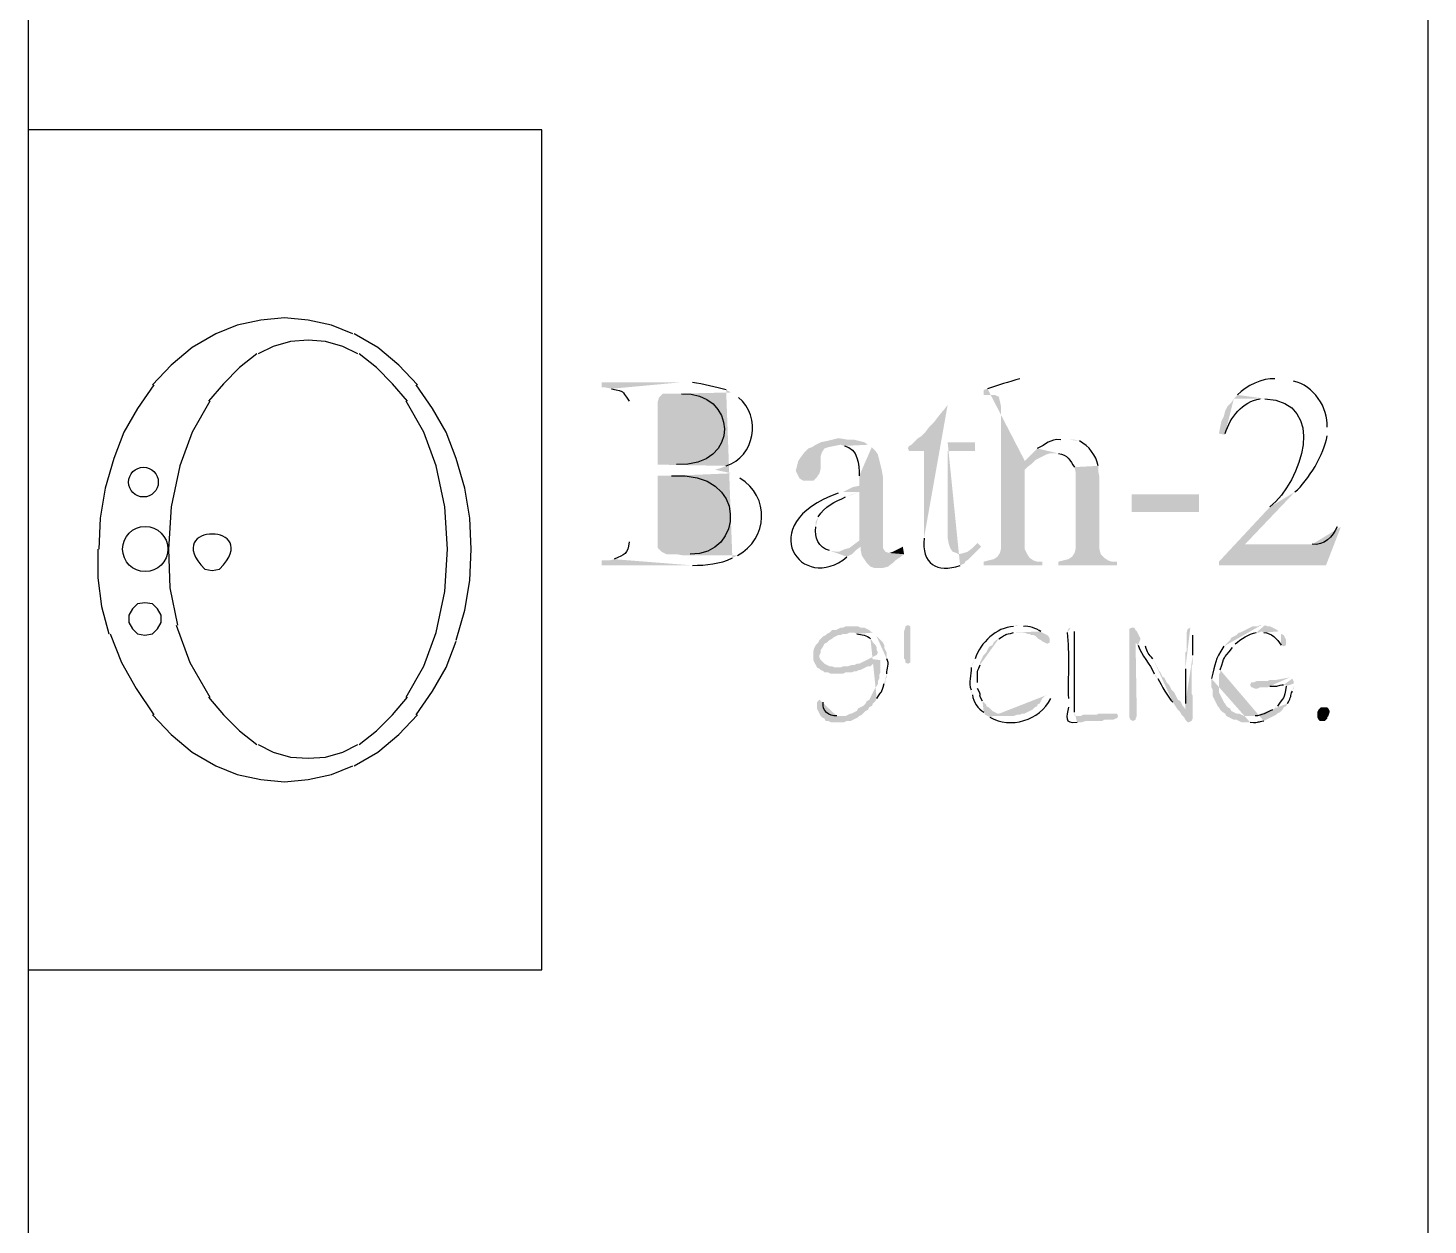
# Model space of a CAD drawing. Header units: inches. Extents: x -167 to 6071, y -6287 to -2731.
# Drawn here: x 1096.9 to 1156.9, y -5926.6 to -5875.2 of the extents above; entities that cross this region are included whole.
import ezdxf

# ---------------------------------------------------------------- set-up
doc = ezdxf.new("R2010")
doc.units = ezdxf.units.IN
doc.header["$LTSCALE"] = 96
doc.header["$MEASUREMENT"] = 0
doc.layers.add('PDF_Geometry', color=7, linetype='Continuous', true_color=0x4a4a4a)
doc.layers.add('PDF_Solid Fills', color=7, linetype='Continuous')

msp = doc.modelspace()

# ---------------------------------------------------------------- hatches: boundary and pattern name
at = {"layer": 'PDF_Solid Fills', "transparency": 33554559}
h = msp.add_hatch(color=256, dxfattribs=at)
h.paths.add_polyline_path([(1124.81, -5890.442), (1121.503, -5890.442), (1121.503, -5890.655), (1121.663, -5890.655), (1121.93, -5890.709)], flags=0)
h.paths.add_polyline_path([(1122.677, -5891.242), (1122.677, -5897.269)], flags=0)
h.paths.add_polyline_path([(1122.037, -5898.015), (1121.823, -5898.069), (1121.503, -5898.069), (1121.503, -5898.282), (1125.397, -5898.282)], flags=0)
h.paths.add_polyline_path([(1127.103, -5897.962), (1127.317, -5897.855), (1125.023, -5897.855), (1124.703, -5897.802), (1124.277, -5897.802), (1124.063, -5897.695), (1123.903, -5897.535), (1123.903, -5894.442), (1124.437, -5894.442), (1127.05, -5894.335), (1126.837, -5894.282), (1126.57, -5894.229), (1126.357, -5894.175), (1126.57, -5894.122), (1126.837, -5894.015), (1123.903, -5893.962), (1123.903, -5891.295), (1123.957, -5891.082), (1124.117, -5890.922), (1124.597, -5890.922), (1127.05, -5890.869), (1126.837, -5890.762)], flags=0)
h.paths.add_polyline_path([(1125.397, -5890.442), (1125.13, -5890.442)], flags=0)
h = msp.add_hatch(color=256, dxfattribs=at)
h.paths.add_polyline_path([(1139.637, -5890.229), (1139.423, -5890.282)], flags=0)
h.paths.add_polyline_path([(1138.037, -5890.709), (1137.877, -5890.762), (1137.877, -5890.975), (1138.357, -5890.975), (1138.463, -5891.029), (1138.517, -5891.029), (1138.57, -5891.242), (1138.623, -5891.509), (1138.623, -5897.535), (1138.57, -5897.749), (1138.463, -5897.909), (1138.303, -5898.015), (1137.877, -5898.122), (1137.877, -5898.282), (1140.383, -5898.282), (1140.383, -5898.122), (1140.17, -5898.122), (1140.01, -5898.069), (1139.85, -5897.962), (1139.743, -5897.802), (1139.637, -5897.589), (1139.637, -5894.175), (1139.743, -5894.069), (1139.957, -5893.909), (1139.637, -5893.802)], flags=0)
h = msp.add_hatch(color=256, dxfattribs=at)
h.paths.add_polyline_path([(1150.463, -5890.282), (1150.357, -5890.282)], flags=0)
h.paths.add_polyline_path([(1148.757, -5890.975), (1148.597, -5891.135), (1149.93, -5891.135)], flags=0)
h.paths.add_polyline_path([(1150.143, -5895.775), (1147.957, -5898.122), (1149.077, -5897.375), (1151.21, -5895.135)], flags=0)
h.paths.add_polyline_path([(1152.597, -5892.735), (1152.597, -5892.362)], flags=0)
h.paths.add_polyline_path([(1151.157, -5890.389), (1150.73, -5890.282)], flags=0)
h = msp.add_hatch(color=256, dxfattribs=at)
h.paths.add_polyline_path([(1127.05, -5890.869), (1124.597, -5890.922), (1124.917, -5890.922)], flags=0)
h.paths.add_polyline_path([(1124.703, -5893.962), (1123.903, -5893.962), (1126.837, -5894.015)], flags=0)
h.paths.add_polyline_path([(1127.37, -5891.082), (1127.21, -5890.975)], flags=0)
h = msp.add_hatch(color=256, dxfattribs=at)
h.paths.add_polyline_path([(1148.597, -5891.135), (1148.49, -5891.295), (1148.33, -5891.455), (1148.223, -5891.669), (1148.17, -5891.882), (1148.063, -5892.095), (1148.01, -5892.362), (1147.957, -5892.629), (1148.223, -5892.682), (1148.223, -5892.629)], flags=0)
h.paths.add_polyline_path([(1149.717, -5891.135), (1149.93, -5891.135)], flags=0)
h = msp.add_hatch(color=256, dxfattribs=at)
h.paths.add_polyline_path([(1136.33, -5891.402), (1136.17, -5891.615), (1136.117, -5891.669), (1135.903, -5891.935), (1135.743, -5892.149), (1135.53, -5892.362), (1135.37, -5892.575), (1135.21, -5892.735), (1135.05, -5892.842), (1134.783, -5893.109), (1134.677, -5893.162), (1134.623, -5893.269), (1134.677, -5893.375), (1135.317, -5893.375), (1135.317, -5897.109)], flags=0)
h.paths.add_polyline_path([(1136.863, -5898.282), (1137.077, -5898.175), (1137.077, -5898.122), (1137.237, -5898.015), (1137.397, -5897.855), (1136.81, -5897.802), (1136.703, -5897.749), (1136.543, -5897.695), (1136.437, -5897.535), (1136.383, -5897.375), (1136.33, -5897.109), (1136.33, -5893.375), (1137.503, -5893.375), (1137.503, -5893.002), (1136.33, -5893.002)], flags=0)
for points in [[(1131.743, -5892.842), (1131.583, -5892.842), (1131.157, -5892.949), (1130.89, -5893.002), (1130.677, -5893.109), (1130.517, -5893.215), (1130.357, -5893.269), (1130.197, -5893.429), (1130.037, -5893.642), (1129.93, -5893.802), (1129.877, -5894.015), (1129.823, -5894.229), (1129.877, -5894.335), (1129.983, -5894.549), (1130.143, -5894.655), (1130.57, -5894.655), (1130.73, -5894.495), (1130.837, -5894.335), (1130.89, -5894.122), (1130.89, -5893.589), (1130.943, -5893.429), (1131.05, -5893.269), (1131.21, -5893.215), (1131.743, -5893.109), (1132.917, -5893.109), (1132.757, -5893.002), (1132.33, -5892.895), (1132.063, -5892.895)], [(1140.01, -5893.429), (1139.637, -5893.802), (1139.957, -5893.909), (1140.117, -5893.749), (1140.543, -5893.535), (1140.703, -5893.482), (1140.917, -5893.482)], [(1132.33, -5897.375), (1132.117, -5897.535), (1131.903, -5897.589), (1131.69, -5897.695), (1131.53, -5897.695), (1132.223, -5897.802), (1132.383, -5897.642), (1132.597, -5897.482)], [(1137.61, -5897.322), (1137.397, -5897.535), (1137.183, -5897.695), (1137.023, -5897.749), (1136.81, -5897.802), (1137.397, -5897.855), (1137.557, -5897.695), (1137.77, -5897.482)], [(1132.223, -5900.895), (1131.957, -5900.895), (1131.85, -5900.949), (1131.743, -5900.949), (1131.637, -5901.002), (1131.53, -5901.055), (1131.37, -5901.055), (1131.263, -5901.162), (1131.157, -5901.215), (1131.103, -5901.269), (1130.997, -5901.322), (1130.89, -5901.429), (1130.837, -5901.482), (1130.783, -5901.589), (1130.677, -5901.695), (1130.623, -5901.802), (1130.57, -5901.962), (1130.57, -5902.335), (1130.623, -5902.442), (1130.677, -5902.549), (1130.73, -5902.655), (1131.637, -5902.655), (1131.477, -5902.655), (1131.37, -5902.602), (1131.263, -5902.602), (1131.05, -5902.495), (1130.997, -5902.442), (1130.89, -5902.335), (1130.837, -5902.229), (1130.837, -5902.122), (1130.89, -5902.015), (1130.89, -5901.909), (1130.997, -5901.749), (1131.05, -5901.642), (1131.157, -5901.589), (1131.263, -5901.482), (1131.37, -5901.429), (1131.423, -5901.375), (1131.53, -5901.322), (1131.637, -5901.269), (1131.743, -5901.269), (1131.85, -5901.215), (1132.01, -5901.215), (1132.117, -5901.162), (1133.13, -5901.162), (1133.023, -5901.109), (1132.97, -5901.055), (1132.863, -5901.002), (1132.757, -5900.949), (1132.597, -5900.949), (1132.49, -5900.895), (1132.383, -5900.895)], [(1134.73, -5901.109), (1134.73, -5902.442), (1134.623, -5902.495), (1134.517, -5902.442), (1134.517, -5902.335), (1134.463, -5902.282), (1134.463, -5901.109), (1134.517, -5900.949), (1134.517, -5900.895), (1134.623, -5900.842), (1134.73, -5900.895)], [(1144.223, -5900.949), (1144.117, -5901.002), (1144.117, -5904.789), (1144.17, -5904.895), (1144.277, -5904.949), (1144.383, -5904.895), (1144.383, -5904.842), (1144.437, -5904.735), (1144.383, -5901.535), (1144.597, -5901.429), (1144.543, -5901.322), (1144.49, -5901.215), (1144.437, -5901.109), (1144.383, -5901.055), (1144.33, -5900.949)], [(1140.383, -5901.162), (1139.37, -5901.162), (1139.637, -5901.162), (1139.743, -5901.215), (1139.85, -5901.215), (1139.903, -5901.269), (1140.01, -5901.269), (1140.117, -5901.322), (1140.223, -5901.429), (1140.33, -5901.482), (1140.383, -5901.535), (1140.597, -5901.642), (1140.703, -5901.589), (1140.703, -5901.429), (1140.65, -5901.322), (1140.597, -5901.269), (1140.49, -5901.215)], [(1132.97, -5902.282), (1132.863, -5902.335), (1132.757, -5902.389), (1132.65, -5902.442), (1132.543, -5902.495), (1132.437, -5902.495), (1132.33, -5902.549), (1132.223, -5902.549), (1132.063, -5902.602), (1131.85, -5902.602), (1131.743, -5902.655), (1130.73, -5902.655), (1130.837, -5902.709), (1130.89, -5902.762), (1130.997, -5902.815), (1131.05, -5902.869), (1131.21, -5902.869), (1131.317, -5902.922), (1131.85, -5902.922), (1131.957, -5902.869), (1132.223, -5902.869), (1132.33, -5902.815), (1132.437, -5902.815), (1132.543, -5902.762), (1132.597, -5902.762), (1132.917, -5902.602), (1133.023, -5902.602), (1133.13, -5902.495), (1133.343, -5902.389), (1133.397, -5902.335)], [(1152.383, -5904.949), (1152.277, -5904.949), (1152.223, -5904.895), (1152.17, -5904.789), (1152.17, -5904.575), (1152.223, -5904.469), (1152.33, -5904.362), (1152.597, -5904.362), (1152.65, -5904.415), (1152.703, -5904.522), (1152.703, -5904.575), (1152.65, -5904.735), (1152.597, -5904.789), (1152.597, -5904.842), (1152.49, -5904.949)], [(1143.423, -5904.629), (1142.783, -5904.629), (1142.73, -5904.682), (1142.143, -5904.682), (1142.037, -5904.735), (1141.77, -5904.735), (1143.637, -5904.735), (1143.583, -5904.629), (1143.53, -5904.629)]]:
    msp.add_hatch(color=256, dxfattribs=at).paths.add_polyline_path(points)
h = msp.add_hatch(color=256, dxfattribs=at)
h.paths.add_polyline_path([(1132.917, -5893.109), (1131.743, -5893.109), (1131.903, -5893.162)], flags=0)
h.paths.add_polyline_path([(1132.543, -5894.442), (1132.543, -5894.869), (1132.277, -5894.922), (1131.85, -5895.135), (1132.543, -5895.135), (1132.543, -5897.215), (1132.33, -5897.375), (1132.597, -5897.482), (1132.597, -5897.589), (1132.65, -5897.855), (1132.757, -5898.015), (1132.863, -5898.175), (1133.023, -5898.335), (1133.183, -5898.389), (1133.557, -5898.389), (1133.77, -5898.335), (1133.983, -5898.175), (1134.09, -5898.069), (1134.25, -5897.962), (1134.463, -5897.802), (1133.823, -5897.749), (1133.663, -5897.695), (1133.557, -5897.535), (1133.557, -5894.495), (1133.503, -5894.175), (1133.45, -5893.962), (1133.397, -5893.749), (1133.343, -5893.535), (1133.237, -5893.375), (1133.077, -5893.215)], flags=0)
h = msp.add_hatch(color=256, dxfattribs=at)
h.paths.add_polyline_path([(1141.343, -5892.842), (1141.183, -5892.895)], flags=0)
h.paths.add_polyline_path([(1140.17, -5893.269), (1140.01, -5893.429), (1140.917, -5893.482), (1141.077, -5893.482)], flags=0)
h.paths.add_polyline_path([(1141.77, -5894.069), (1141.823, -5894.335), (1141.823, -5897.535), (1141.77, -5897.749), (1141.663, -5897.909), (1141.503, -5898.015), (1141.077, -5898.122), (1141.077, -5898.282), (1143.583, -5898.282), (1143.583, -5898.122), (1143.37, -5898.122), (1143.21, -5898.069), (1143.05, -5897.962), (1142.89, -5897.802), (1142.837, -5897.589), (1142.837, -5894.495), (1142.783, -5894.229), (1142.783, -5894.015)], flags=0)
h.paths.add_polyline_path([(1141.983, -5892.949), (1141.77, -5892.895), (1141.557, -5892.895)], flags=0)
h = msp.add_hatch(color=256, dxfattribs=at)
h.paths.add_polyline_path([(1127.05, -5894.335), (1124.437, -5894.442), (1124.49, -5894.442)], flags=0)
h.paths.add_polyline_path([(1125.29, -5897.802), (1125.023, -5897.855), (1127.317, -5897.855)], flags=0)
h.paths.add_polyline_path([(1127.423, -5894.549), (1127.263, -5894.442)], flags=0)
h = msp.add_hatch(color=256, dxfattribs=at)
h.paths.add_polyline_path([(1131.85, -5895.135), (1131.637, -5895.189)], flags=0)
h.paths.add_polyline_path([(1132.01, -5897.909), (1132.223, -5897.802), (1131.53, -5897.695), (1131.263, -5897.642)], flags=0)
h.paths.add_polyline_path([(1130.677, -5896.629), (1130.677, -5896.415), (1130.783, -5896.202)], flags=0)
h.paths.add_polyline_path([(1131.957, -5895.349), (1132.223, -5895.242), (1132.543, -5895.135)], flags=0)
h = msp.add_hatch(color=256, dxfattribs=at)
h.paths.add_polyline_path([(1153.077, -5896.575), (1153.023, -5896.629)], flags=0)
h.paths.add_polyline_path([(1151.957, -5897.375), (1149.077, -5897.375), (1147.957, -5898.122), (1147.957, -5898.282), (1152.543, -5898.282), (1153.183, -5896.629)], flags=0)
h = msp.add_hatch(color=256, dxfattribs=at)
h.paths.add_polyline_path([(1139.37, -5900.842), (1139.263, -5900.842), (1139.157, -5900.895)], flags=0)
h.paths.add_polyline_path([(1137.503, -5902.282), (1137.45, -5902.389), (1137.397, -5902.495), (1137.343, -5902.655)], flags=0)
h.paths.add_polyline_path([(1137.343, -5903.615), (1137.343, -5903.722), (1137.397, -5903.829)], flags=0)
h.paths.add_polyline_path([(1137.877, -5904.575), (1137.93, -5904.682), (1138.037, -5904.735), (1139.05, -5904.735), (1138.943, -5904.735), (1138.783, -5904.682), (1138.677, -5904.682), (1138.57, -5904.629), (1138.463, -5904.629), (1138.25, -5904.522), (1138.197, -5904.469), (1138.09, -5904.362), (1137.983, -5904.309), (1137.983, -5904.255), (1137.877, -5904.149), (1137.823, -5904.095)], flags=0)
h.paths.add_polyline_path([(1137.61, -5903.562), (1137.61, -5903.295)], flags=0)
h.paths.add_polyline_path([(1137.717, -5902.549), (1137.717, -5902.442), (1137.77, -5902.335), (1137.823, -5902.229), (1137.877, -5902.122), (1137.983, -5902.015), (1138.09, -5901.802), (1138.143, -5901.749), (1138.25, -5901.695), (1138.303, -5901.589), (1138.41, -5901.482), (1138.517, -5901.429)], flags=0)
h.paths.add_polyline_path([(1139.157, -5901.162), (1140.383, -5901.162), (1140.33, -5901.109)], flags=0)
h.paths.add_polyline_path([(1139.583, -5900.895), (1139.477, -5900.842)], flags=0)
h = msp.add_hatch(color=256, dxfattribs=at)
h.paths.add_polyline_path([(1141.61, -5900.949), (1141.503, -5901.002), (1141.45, -5901.162)], flags=0)
h.paths.add_polyline_path([(1141.503, -5903.989), (1141.503, -5904.362)], flags=0)
h.paths.add_polyline_path([(1141.877, -5905.002), (1142.09, -5905.002), (1142.25, -5904.949), (1142.943, -5904.949), (1143.05, -5904.895), (1143.423, -5904.895), (1143.53, -5904.842), (1143.583, -5904.842), (1143.637, -5904.735), (1141.77, -5904.735), (1141.77, -5904.575)], flags=0)
h.paths.add_polyline_path([(1141.77, -5901.109), (1141.717, -5901.002)], flags=0)
h = msp.add_hatch(color=256, dxfattribs=at)
h.paths.add_polyline_path([(1146.73, -5900.949), (1146.623, -5901.002), (1146.57, -5901.162), (1146.57, -5901.962), (1146.517, -5902.015), (1146.517, -5902.709)], flags=0)
h.paths.add_polyline_path([(1146.517, -5904.202), (1146.517, -5904.469), (1146.197, -5904.469), (1146.303, -5904.575), (1146.357, -5904.682), (1146.463, -5904.789), (1146.517, -5904.895), (1146.623, -5905.002), (1146.677, -5905.002), (1146.783, -5904.949), (1146.837, -5904.842), (1146.837, -5903.882), (1146.783, -5903.775), (1146.783, -5902.602), (1146.837, -5902.495), (1146.837, -5902.122)], flags=0)
h.paths.add_polyline_path([(1146.837, -5901.269), (1146.837, -5901.002)], flags=0)
h = msp.add_hatch(color=256, dxfattribs=at)
h.paths.add_polyline_path([(1149.77, -5900.842), (1149.717, -5900.842), (1149.61, -5900.895), (1149.397, -5900.895), (1149.29, -5900.949), (1149.183, -5901.002), (1149.077, -5901.055), (1148.97, -5901.109), (1148.863, -5901.162), (1148.81, -5901.162), (1148.703, -5901.269), (1148.49, -5901.375), (1148.437, -5901.482), (1148.33, -5901.589), (1148.277, -5901.642), (1148.17, -5901.749)], flags=0)
h.paths.add_polyline_path([(1147.637, -5903.135), (1147.637, -5903.509), (1147.69, -5903.615), (1147.69, -5903.882), (1147.743, -5903.989), (1147.85, -5904.202), (1147.903, -5904.309), (1147.957, -5904.362), (1148.01, -5904.469), (1148.117, -5904.575), (1148.223, -5904.629), (1148.277, -5904.735), (1148.597, -5904.895), (1148.703, -5904.895), (1148.917, -5905.002), (1149.29, -5905.002)], flags=0)
h.paths.add_polyline_path([(1149.877, -5904.949), (1149.983, -5904.895), (1150.09, -5904.842), (1150.197, -5904.789), (1150.303, -5904.735), (1149.023, -5904.735), (1148.81, -5904.629), (1148.703, -5904.629), (1148.49, -5904.522), (1148.437, -5904.415), (1148.33, -5904.362), (1148.277, -5904.309), (1148.223, -5904.202), (1148.17, -5904.149), (1148.117, -5904.042), (1148.063, -5903.935), (1148.01, -5903.829), (1147.957, -5903.722), (1147.957, -5902.975), (1148.01, -5902.869), (1148.01, -5902.762)], flags=0)
h.paths.add_polyline_path([(1148.543, -5901.802), (1148.597, -5901.749), (1148.65, -5901.642)], flags=0)
h.paths.add_polyline_path([(1149.557, -5901.162), (1149.663, -5901.162), (1149.77, -5901.109), (1150.517, -5901.109), (1150.463, -5901.055), (1150.143, -5900.895), (1150.037, -5900.895), (1149.93, -5900.842)], flags=0)
h = msp.add_hatch(color=256, dxfattribs=at)
h.paths.add_polyline_path([(1133.13, -5901.162), (1132.223, -5901.162), (1132.33, -5901.162), (1132.437, -5901.215)], flags=0)
h.paths.add_polyline_path([(1133.023, -5901.429), (1133.077, -5901.482), (1133.13, -5901.589), (1133.237, -5901.695), (1133.29, -5901.802), (1133.29, -5901.909), (1133.343, -5902.015), (1133.29, -5902.122), (1133.183, -5902.175), (1133.077, -5902.229), (1132.97, -5902.282), (1133.397, -5902.335), (1133.45, -5902.335), (1133.45, -5902.869), (1133.397, -5902.975), (1133.397, -5903.135), (1133.343, -5903.242), (1133.343, -5903.349), (1133.29, -5903.455), (1133.237, -5903.509), (1133.183, -5903.615), (1133.077, -5903.829), (1132.97, -5904.042), (1132.863, -5904.095), (1132.81, -5904.202), (1132.703, -5904.309), (1132.49, -5904.415), (1132.437, -5904.522), (1132.223, -5904.629), (1132.17, -5904.629), (1131.957, -5904.735), (1131.583, -5904.735), (1132.49, -5904.789), (1132.543, -5904.735), (1132.65, -5904.682), (1132.703, -5904.629), (1132.81, -5904.522), (1132.917, -5904.469), (1132.97, -5904.362), (1133.077, -5904.309), (1133.13, -5904.202), (1133.237, -5904.095), (1133.29, -5903.989)], flags=0)
h.paths.add_polyline_path([(1133.61, -5903.349), (1133.663, -5903.295), (1133.663, -5903.189), (1133.717, -5903.082), (1133.717, -5902.922)], flags=0)
h.paths.add_polyline_path([(1133.717, -5902.282), (1133.717, -5902.015), (1133.663, -5901.909), (1133.61, -5901.802), (1133.61, -5901.695), (1133.557, -5901.589), (1133.503, -5901.535), (1133.397, -5901.429), (1133.343, -5901.375), (1133.29, -5901.322), (1133.237, -5901.215)], flags=0)
h = msp.add_hatch(color=256, dxfattribs=at)
h.paths.add_polyline_path([(1144.597, -5901.429), (1144.383, -5901.535), (1144.383, -5901.589), (1144.49, -5901.695)], flags=0)
h.paths.add_polyline_path([(1145.183, -5902.922), (1145.237, -5903.029), (1145.343, -5903.135)], flags=0)
h.paths.add_polyline_path([(1145.983, -5904.149), (1146.09, -5904.309), (1146.197, -5904.469), (1146.517, -5904.469), (1146.463, -5904.362), (1146.41, -5904.309), (1146.303, -5904.095), (1146.197, -5904.042), (1146.09, -5903.829), (1146.037, -5903.722), (1145.93, -5903.615), (1145.877, -5903.509), (1145.823, -5903.402), (1145.717, -5903.295), (1145.663, -5903.189), (1145.61, -5903.082), (1145.557, -5903.082), (1145.503, -5902.975), (1145.45, -5902.869), (1145.397, -5902.815), (1145.343, -5902.709), (1145.29, -5902.602), (1145.183, -5902.389), (1145.13, -5902.282)], flags=0)
h.paths.add_polyline_path([(1144.81, -5901.749), (1144.757, -5901.642), (1144.703, -5901.535)], flags=0)
h = msp.add_hatch(color=256, dxfattribs=at)
h.paths.add_polyline_path([(1150.517, -5901.109), (1149.77, -5901.109), (1149.877, -5901.162)], flags=0)
h.paths.add_polyline_path([(1150.623, -5901.695), (1150.73, -5901.749), (1150.837, -5901.695), (1150.837, -5901.482), (1150.783, -5901.375), (1150.73, -5901.269), (1150.623, -5901.215)], flags=0)
h = msp.add_hatch(color=256, dxfattribs=at)
h.paths.add_polyline_path([(1150.997, -5903.082), (1150.41, -5903.189), (1150.143, -5903.189), (1150.037, -5903.242), (1149.557, -5903.242), (1149.45, -5903.295), (1149.343, -5903.295), (1149.29, -5903.402), (1149.343, -5903.509), (1149.397, -5903.509), (1149.503, -5903.562), (1149.61, -5903.562), (1149.717, -5903.509), (1150.037, -5903.509), (1150.143, -5903.455)], flags=0)
h.paths.add_polyline_path([(1150.73, -5903.402), (1150.837, -5903.402), (1151.157, -5903.349), (1151.157, -5903.242), (1151.103, -5903.135)], flags=0)
h = msp.add_hatch(color=256, dxfattribs=at)
h.paths.add_polyline_path([(1151.157, -5903.349), (1150.837, -5903.402), (1150.837, -5903.455)], flags=0)
h.paths.add_polyline_path([(1150.463, -5904.309), (1150.357, -5904.362), (1150.357, -5904.415), (1150.25, -5904.469)], flags=0)
h.paths.add_polyline_path([(1149.503, -5904.735), (1149.343, -5904.735), (1150.303, -5904.735), (1150.41, -5904.682), (1150.463, -5904.629), (1150.57, -5904.575), (1150.677, -5904.469), (1150.73, -5904.362), (1150.837, -5904.309), (1150.89, -5904.202)], flags=0)
h.paths.add_polyline_path([(1151.103, -5903.669), (1151.157, -5903.562), (1151.157, -5903.455)], flags=0)
h = msp.add_hatch(color=256, dxfattribs=at)
h.paths.add_polyline_path([(1140.597, -5903.829), (1140.49, -5903.882), (1140.383, -5903.989), (1140.33, -5904.095), (1140.277, -5904.202), (1140.17, -5904.255), (1140.17, -5904.309), (1140.063, -5904.362), (1139.957, -5904.469), (1139.85, -5904.522), (1139.743, -5904.575), (1139.637, -5904.629), (1139.53, -5904.629), (1139.423, -5904.682), (1139.317, -5904.682), (1139.157, -5904.735), (1138.037, -5904.735), (1138.143, -5904.789)], flags=0)
h.paths.add_polyline_path([(1140.757, -5903.989), (1140.703, -5903.882)], flags=0)
h = msp.add_hatch(color=256, dxfattribs=at)
h.paths.add_polyline_path([(1130.837, -5904.042), (1130.783, -5904.095), (1130.73, -5904.149), (1130.73, -5904.415), (1130.783, -5904.522), (1130.837, -5904.629), (1130.89, -5904.735), (1130.943, -5904.789), (1131.05, -5904.842), (1131.103, -5904.949), (1131.21, -5904.949), (1131.317, -5905.002), (1131.903, -5905.002), (1132.01, -5904.949), (1132.17, -5904.949), (1132.49, -5904.789), (1131.583, -5904.735)], flags=0)
h.paths.add_polyline_path([(1130.997, -5904.149), (1130.943, -5904.042)], flags=0)

# ---------------------------------------------------------------- linework, layer by layer
at = {"layer": 'PDF_Geometry', "color": 7}
msp.add_lwpolyline([(1096.917, -5819.082), (1096.917, -5957.589), (1156.917, -5957.589), (1156.917, -5871.562)], dxfattribs=at)
at = {"layer": 'PDF_Geometry'}
for points in [[(1096.917, -5915.615), (1118.943, -5915.615), (1118.943, -5879.615), (1096.917, -5879.615)], [(1110.837, -5888.362), (1109.93, -5887.989), (1108.917, -5887.775), (1107.903, -5887.669), (1106.89, -5887.775), (1105.877, -5887.989), (1104.97, -5888.362), (1103.957, -5888.949), (1103.05, -5889.695), (1102.25, -5890.549)], [(1113.61, -5890.549), (1112.81, -5889.695), (1111.903, -5888.949), (1110.89, -5888.362)], [(1111.05, -5889.215), (1110.41, -5888.895), (1109.663, -5888.682), (1108.917, -5888.629), (1108.17, -5888.682), (1107.423, -5888.895), (1106.783, -5889.215)], [(1106.73, -5889.215), (1105.983, -5889.802), (1105.29, -5890.495), (1104.65, -5891.242)], [(1113.183, -5891.242), (1112.543, -5890.495), (1111.85, -5889.802), (1111.103, -5889.215)], [(1102.303, -5890.549), (1101.61, -5891.562), (1101.023, -5892.575), (1100.597, -5893.695), (1100.223, -5894.975), (1100.01, -5896.255), (1099.957, -5897.589)], [(1115.263, -5901.482), (1115.637, -5900.202), (1115.85, -5898.922), (1115.903, -5897.589), (1115.85, -5896.255), (1115.637, -5894.975), (1115.263, -5893.695), (1114.837, -5892.575), (1114.25, -5891.562), (1113.557, -5890.549)], [(1104.703, -5891.242), (1103.957, -5892.575), (1103.423, -5894.015), (1103.05, -5895.775), (1102.943, -5897.589), (1102.997, -5899.242), (1103.317, -5900.842)], [(1113.13, -5903.935), (1113.877, -5902.602), (1114.41, -5901.162), (1114.783, -5899.402), (1114.89, -5897.589), (1114.783, -5895.775), (1114.41, -5894.015), (1113.877, -5892.575), (1113.13, -5891.242)], [(1099.903, -5897.589), (1099.903, -5898.815), (1100.063, -5900.042), (1100.383, -5901.215)], [(1104.49, -5898.442), (1104.81, -5898.495), (1105.13, -5898.442)], [(1103.263, -5900.842), (1103.85, -5902.442), (1104.703, -5903.935)], [(1100.437, -5901.215), (1100.917, -5902.442), (1101.557, -5903.562), (1102.303, -5904.682)], [(1113.557, -5904.682), (1114.25, -5903.669), (1114.837, -5902.655), (1115.263, -5901.535)], [(1104.65, -5903.935), (1105.29, -5904.682), (1105.983, -5905.375), (1106.73, -5905.962)], [(1111.103, -5905.962), (1111.85, -5905.375), (1112.543, -5904.682), (1113.183, -5903.935)], [(1102.25, -5904.682), (1103.05, -5905.535), (1103.957, -5906.282), (1104.97, -5906.869), (1105.877, -5907.242), (1106.89, -5907.455), (1107.903, -5907.562), (1108.917, -5907.455), (1109.93, -5907.242), (1110.837, -5906.869)], [(1110.89, -5906.869), (1111.903, -5906.282), (1112.81, -5905.535), (1113.61, -5904.682)], [(1106.783, -5905.962), (1107.423, -5906.282), (1108.17, -5906.495), (1108.917, -5906.549), (1109.663, -5906.495), (1110.41, -5906.282), (1111.05, -5905.962)]]:
    msp.add_lwpolyline(points, dxfattribs=at)
msp.add_lwpolyline([(1101.93, -5901.269), (1102.25, -5901.215), (1102.463, -5901.002), (1102.623, -5900.735), (1102.623, -5900.415), (1102.463, -5900.149), (1102.25, -5899.935), (1101.93, -5899.882), (1101.61, -5899.935), (1101.397, -5900.149), (1101.237, -5900.415), (1101.237, -5900.735), (1101.397, -5901.002), (1101.61, -5901.215)], close=True, dxfattribs=at)
for centre, radius in [((1101.865, -5894.712), 0.637), ((1101.939, -5897.58), 0.969)]:
    msp.add_circle(centre, radius, dxfattribs=at)
for points in [[(1121.93, -5890.709), (1122.542, -5890.872), (1122.3, -5890.706), (1122.677, -5891.242)], [(1126.837, -5890.762), (1126.418, -5890.627), (1125.833, -5890.516), (1125.397, -5890.442)], [(1139.423, -5890.282), (1138.96, -5890.424), (1138.497, -5890.553), (1138.037, -5890.709)], [(1150.357, -5890.282), (1149.818, -5890.239), (1149.123, -5890.59), (1148.757, -5890.975)], [(1152.597, -5892.362), (1152.652, -5891.533), (1152.004, -5890.552), (1151.157, -5890.389)], [(1124.917, -5890.922), (1127.266, -5890.808), (1127.558, -5894.057), (1124.703, -5893.962)], [(1126.837, -5894.015), (1128.074, -5893.635), (1128.358, -5891.905), (1127.37, -5891.082)], [(1148.223, -5892.629), (1148.438, -5891.923), (1148.963, -5891.272), (1149.717, -5891.135)], [(1149.93, -5891.135), (1152.648, -5891.306), (1151.497, -5894.679), (1150.143, -5895.775)], [(1131.903, -5893.162), (1132.478, -5893.271), (1132.559, -5893.968), (1132.543, -5894.442)], [(1141.183, -5892.895), (1140.688, -5892.851), (1140.557, -5893.106), (1140.17, -5893.269)], [(1142.783, -5894.015), (1142.692, -5893.571), (1142.391, -5893.156), (1141.983, -5892.949)], [(1151.21, -5895.135), (1151.792, -5894.654), (1152.472, -5893.487), (1152.597, -5892.735)], [(1141.077, -5893.482), (1141.466, -5893.523), (1141.58, -5893.789), (1141.77, -5894.069)], [(1124.49, -5894.442), (1127.881, -5894.214), (1127.569, -5897.887), (1125.29, -5897.802)], [(1127.317, -5897.855), (1128.649, -5897.145), (1128.729, -5895.314), (1127.423, -5894.549)], [(1131.637, -5895.189), (1127.883, -5896.513), (1130.124, -5899.56), (1132.01, -5897.909)], [(1130.783, -5896.202), (1131.042, -5895.757), (1131.513, -5895.555), (1131.957, -5895.349)], [(1105.13, -5898.442), (1107.089, -5896.437), (1102.531, -5896.437), (1104.49, -5898.442)], [(1131.263, -5897.642), (1130.776, -5897.525), (1130.632, -5897.087), (1130.677, -5896.629)], [(1153.023, -5896.629), (1152.84, -5897.053), (1152.452, -5897.441), (1151.957, -5897.375)], [(1122.677, -5897.269), (1122.624, -5897.818), (1122.489, -5897.811), (1122.037, -5898.015)], [(1135.317, -5897.109), (1135.208, -5898.214), (1135.864, -5898.622), (1136.863, -5898.282)], [(1125.397, -5898.282), (1125.98, -5898.275), (1126.574, -5898.227), (1127.103, -5897.962)], [(1139.157, -5900.895), (1138.406, -5900.945), (1137.745, -5901.59), (1137.503, -5902.282)], [(1140.33, -5901.109), (1140.118, -5900.992), (1139.823, -5900.859), (1139.583, -5900.895)], [(1132.437, -5901.215), (1132.635, -5901.243), (1132.872, -5901.276), (1133.023, -5901.429)], [(1138.517, -5901.429), (1138.916, -5901.185), (1138.722, -5901.276), (1139.157, -5901.162)], [(1141.45, -5901.162), (1141.558, -5902.039), (1141.48, -5903.075), (1141.503, -5903.989)], [(1141.77, -5904.575), (1141.77, -5903.42), (1141.77, -5902.264), (1141.77, -5901.109)], [(1146.837, -5902.122), (1146.837, -5901.838), (1146.837, -5901.553), (1146.837, -5901.269)], [(1148.65, -5901.642), (1148.918, -5901.451), (1149.217, -5901.199), (1149.557, -5901.162)], [(1149.877, -5901.162), (1150.206, -5901.162), (1150.444, -5901.441), (1150.623, -5901.695)], [(1144.49, -5901.695), (1144.637, -5902.13), (1144.999, -5902.507), (1145.183, -5902.922)], [(1145.13, -5902.282), (1144.927, -5902.107), (1144.896, -5902.002), (1144.81, -5901.749)], [(1148.17, -5901.749), (1147.755, -5902.374), (1147.827, -5902.434), (1147.637, -5903.135)], [(1148.01, -5902.762), (1148.244, -5902.1), (1148.074, -5902.369), (1148.543, -5901.802)], [(1133.717, -5902.922), (1133.727, -5902.719), (1133.854, -5902.48), (1133.717, -5902.282)], [(1137.343, -5902.655), (1137.343, -5902.967), (1137.199, -5903.311), (1137.343, -5903.615)], [(1137.61, -5903.295), (1137.627, -5902.834), (1137.547, -5902.969), (1137.717, -5902.549)], [(1146.517, -5902.709), (1146.517, -5903.207), (1146.517, -5903.704), (1146.517, -5904.202)], [(1133.29, -5903.989), (1133.554, -5903.589), (1133.462, -5903.823), (1133.61, -5903.349)], [(1145.343, -5903.135), (1145.49, -5903.43), (1145.765, -5903.916), (1145.983, -5904.149)], [(1137.397, -5903.829), (1137.423, -5904.129), (1137.638, -5904.428), (1137.877, -5904.575)], [(1137.823, -5904.095), (1137.588, -5903.678), (1137.846, -5903.98), (1137.61, -5903.562)], [(1138.143, -5904.789), (1139.027, -5905.292), (1140.265, -5904.94), (1140.757, -5903.989)], [(1150.143, -5903.455), (1150.538, -5903.485), (1150.47, -5903.403), (1150.73, -5903.402)], [(1150.837, -5903.455), (1150.763, -5904.064), (1150.734, -5903.901), (1150.463, -5904.309)], [(1150.89, -5904.202), (1151.084, -5903.87), (1151.001, -5903.908), (1151.103, -5903.669)], [(1131.583, -5904.735), (1131.246, -5904.741), (1130.934, -5904.535), (1130.997, -5904.149)], [(1141.503, -5904.362), (1141.452, -5904.752), (1141.281, -5905.081), (1141.877, -5905.002)], [(1150.25, -5904.469), (1150.004, -5904.596), (1149.783, -5904.721), (1149.503, -5904.735)], [(1149.29, -5905.002), (1149.75, -5905.031), (1149.596, -5904.967), (1149.877, -5904.949)]]:
    msp.add_open_spline(points, degree=3, dxfattribs=at)
at = {"layer": 'PDF_Solid Fills', "transparency": 33554559}
for points in [[(1144.223, -5895.989), (1147.103, -5895.989), (1144.223, -5895.242), (1147.103, -5895.242)], [(1134.41, -5897.482), (1133.983, -5897.695), (1134.463, -5897.802), (1133.823, -5897.749)]]:
    msp.add_solid(points, dxfattribs=at)

doc.saveas('drawing.dxf')
